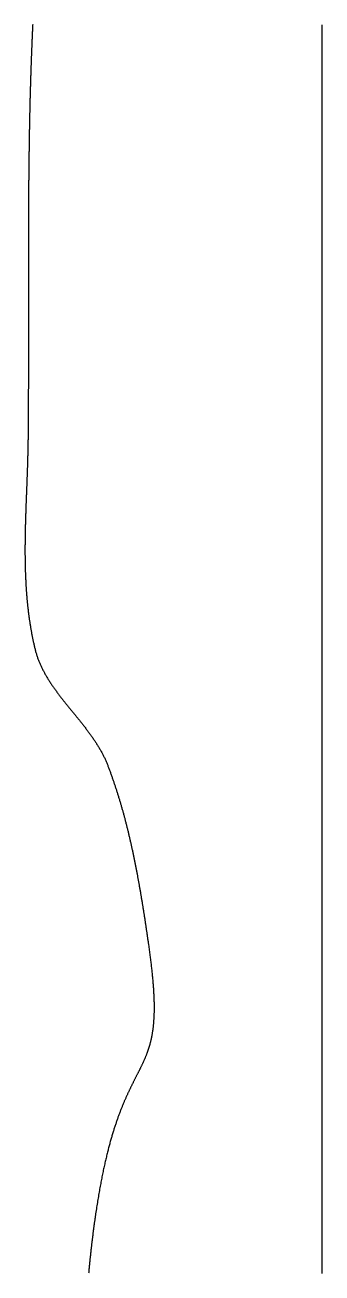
# Model space of a CAD drawing. Header units: metres. Extents: x -49 to 49, y -148 to 148.
# Drawn here: x 31.8 to 49.4, y 0 to 73.9 of the extents above; entities that cross this region are included whole.
import ezdxf

# ---------------------------------------------------------------- set-up
doc = ezdxf.new("R2010")
doc.units = ezdxf.units.M

msp = doc.modelspace()

# ---------------------------------------------------------------- linework, layer by layer
for points in [[(32.295, 73.89), (32.292, 73.84), (32.29, 73.79), (32.287, 73.74), (32.285, 73.69), (32.283, 73.64), (32.28, 73.59), (32.278, 73.54), (32.276, 73.49), (32.274, 73.44), (32.271, 73.39), (32.269, 73.34), (32.267, 73.291), (32.265, 73.241), (32.263, 73.191), (32.26, 73.141), (32.258, 73.091), (32.256, 73.041), (32.254, 72.991), (32.252, 72.941), (32.25, 72.891), (32.248, 72.841), (32.245, 72.791), (32.243, 72.741), (32.241, 72.691), (32.239, 72.641), (32.237, 72.592), (32.235, 72.542), (32.233, 72.492), (32.231, 72.442), (32.229, 72.392), (32.227, 72.342), (32.225, 72.292), (32.223, 72.242), (32.222, 72.192), (32.22, 72.142), (32.218, 72.092), (32.216, 72.042), (32.214, 71.992), (32.212, 71.942), (32.21, 71.892), (32.208, 71.842), (32.207, 71.792), (32.205, 71.743), (32.203, 71.693), (32.201, 71.643), (32.2, 71.593), (32.198, 71.543), (32.196, 71.493), (32.194, 71.443), (32.193, 71.393), (32.191, 71.343), (32.189, 71.293), (32.187, 71.243), (32.186, 71.193), (32.184, 71.143), (32.183, 71.093), (32.181, 71.043), (32.179, 70.993), (32.178, 70.943), (32.176, 70.893), (32.175, 70.843), (32.173, 70.793), (32.171, 70.743), (32.17, 70.693), (32.168, 70.643), (32.167, 70.593), (32.165, 70.544), (32.164, 70.494), (32.162, 70.444), (32.161, 70.394), (32.159, 70.344), (32.158, 70.294), (32.156, 70.244), (32.155, 70.194), (32.154, 70.144), (32.152, 70.094), (32.151, 70.044), (32.149, 69.994), (32.148, 69.944), (32.147, 69.894), (32.145, 69.844), (32.144, 69.794), (32.143, 69.744), (32.141, 69.694), (32.14, 69.644), (32.139, 69.594), (32.137, 69.544), (32.136, 69.494), (32.135, 69.444), (32.134, 69.394), (32.132, 69.344), (32.131, 69.294), (32.13, 69.244), (32.129, 69.194), (32.128, 69.144), (32.126, 69.094), (32.125, 69.044), (32.124, 68.994), (32.123, 68.944), (32.122, 68.894), (32.121, 68.844), (32.119, 68.794), (32.118, 68.744), (32.117, 68.694), (32.116, 68.644), (32.115, 68.594), (32.114, 68.544), (32.113, 68.494), (32.112, 68.444), (32.111, 68.394), (32.11, 68.344), (32.109, 68.294), (32.108, 68.244), (32.107, 68.194), (32.106, 68.144), (32.105, 68.094), (32.104, 68.044), (32.103, 67.994), (32.102, 67.944), (32.101, 67.894), (32.1, 67.844), (32.099, 67.794), (32.098, 67.744), (32.097, 67.694), (32.096, 67.644), (32.095, 67.594), (32.095, 67.544), (32.094, 67.494), (32.093, 67.444), (32.092, 67.394), (32.091, 67.344), (32.09, 67.294), (32.089, 67.244), (32.089, 67.194), (32.088, 67.144), (32.087, 67.094), (32.086, 67.044), (32.085, 66.994), (32.085, 66.944), (32.084, 66.894), (32.083, 66.844), (32.082, 66.794), (32.082, 66.744), (32.081, 66.694), (32.08, 66.644), (32.079, 66.594), (32.079, 66.544), (32.078, 66.494), (32.077, 66.444), (32.077, 66.394), (32.076, 66.344), (32.075, 66.294), (32.075, 66.244), (32.074, 66.194), (32.073, 66.144), (32.073, 66.094), (32.072, 66.044), (32.071, 65.994), (32.071, 65.944), (32.07, 65.893), (32.069, 65.843), (32.069, 65.793), (32.068, 65.743), (32.068, 65.693), (32.067, 65.643), (32.067, 65.593), (32.066, 65.543), (32.065, 65.493), (32.065, 65.443), (32.064, 65.393), (32.064, 65.343), (32.063, 65.293), (32.063, 65.243), (32.062, 65.193), (32.062, 65.143), (32.061, 65.093), (32.061, 65.043), (32.06, 64.993), (32.06, 64.943), (32.059, 64.893), (32.059, 64.843), (32.059, 64.793), (32.058, 64.743), (32.058, 64.693), (32.057, 64.643), (32.057, 64.593), (32.056, 64.543), (32.056, 64.493), (32.056, 64.443), (32.055, 64.393), (32.055, 64.342), (32.054, 64.292), (32.054, 64.242), (32.054, 64.192), (32.053, 64.142), (32.053, 64.092), (32.052, 64.042), (32.052, 63.992), (32.052, 63.942), (32.051, 63.892), (32.051, 63.842), (32.051, 63.792), (32.05, 63.742), (32.05, 63.692), (32.05, 63.642), (32.05, 63.592), (32.049, 63.542), (32.049, 63.492), (32.049, 63.442), (32.048, 63.392), (32.048, 63.342), (32.048, 63.292), (32.048, 63.242), (32.047, 63.192), (32.047, 63.141), (32.047, 63.091), (32.047, 63.041), (32.046, 62.991), (32.046, 62.941), (32.046, 62.891), (32.046, 62.841), (32.045, 62.791), (32.045, 62.741), (32.045, 62.691), (32.045, 62.641), (32.045, 62.591), (32.044, 62.541), (32.044, 62.491), (32.044, 62.441), (32.044, 62.391), (32.044, 62.341), (32.043, 62.291), (32.043, 62.241), (32.043, 62.191), (32.043, 62.141), (32.043, 62.09), (32.043, 62.04), (32.042, 61.99), (32.042, 61.94), (32.042, 61.89), (32.042, 61.84), (32.042, 61.79), (32.042, 61.74), (32.042, 61.69), (32.041, 61.64), (32.041, 61.59), (32.041, 61.54), (32.041, 61.49), (32.041, 61.44), (32.041, 61.39), (32.041, 61.34), (32.041, 61.29), (32.041, 61.24), (32.041, 61.19), (32.04, 61.139), (32.04, 61.089), (32.04, 61.039), (32.04, 60.989), (32.04, 60.939), (32.04, 60.889), (32.04, 60.839), (32.04, 60.789), (32.04, 60.739), (32.04, 60.689), (32.04, 60.639), (32.04, 60.589), (32.04, 60.539), (32.04, 60.489), (32.04, 60.439), (32.04, 60.389), (32.039, 60.339), (32.039, 60.289), (32.039, 60.239), (32.039, 60.188), (32.039, 60.138), (32.039, 60.088), (32.039, 60.038), (32.039, 59.988), (32.039, 59.938), (32.039, 59.888), (32.039, 59.838), (32.039, 59.788), (32.039, 59.738), (32.039, 59.688), (32.039, 59.638), (32.039, 59.588), (32.039, 59.538), (32.039, 59.488), (32.039, 59.438), (32.039, 59.388), (32.039, 59.338), (32.039, 59.287), (32.039, 59.237), (32.039, 59.187), (32.039, 59.137), (32.039, 59.087), (32.039, 59.037), (32.039, 58.987), (32.039, 58.937), (32.039, 58.887), (32.039, 58.837), (32.039, 58.787), (32.039, 58.737), (32.039, 58.687), (32.04, 58.637), (32.04, 58.587), (32.04, 58.537), (32.04, 58.487), (32.04, 58.437), (32.04, 58.387), (32.04, 58.336), (32.04, 58.286), (32.04, 58.236), (32.04, 58.186), (32.04, 58.136), (32.04, 58.086), (32.04, 58.036), (32.04, 57.986), (32.04, 57.936), (32.04, 57.886), (32.04, 57.836), (32.04, 57.786), (32.04, 57.736), (32.04, 57.686), (32.04, 57.636), (32.04, 57.586), (32.04, 57.536), (32.04, 57.486), (32.04, 57.436), (32.04, 57.385), (32.041, 57.335), (32.041, 57.285), (32.041, 57.235), (32.041, 57.185), (32.041, 57.135), (32.041, 57.085), (32.041, 57.035), (32.041, 56.985), (32.041, 56.935), (32.041, 56.885), (32.041, 56.835), (32.041, 56.785), (32.041, 56.735), (32.041, 56.685), (32.041, 56.635), (32.041, 56.585), (32.041, 56.535), (32.041, 56.485), (32.041, 56.435), (32.041, 56.384), (32.041, 56.334), (32.041, 56.284), (32.041, 56.234), (32.041, 56.184), (32.041, 56.134), (32.042, 56.084), (32.042, 56.034), (32.042, 55.984), (32.042, 55.934), (32.042, 55.884), (32.042, 55.834), (32.042, 55.784), (32.042, 55.734), (32.042, 55.684), (32.042, 55.634), (32.042, 55.584), (32.042, 55.534), (32.042, 55.484), (32.042, 55.434), (32.042, 55.384), (32.042, 55.334), (32.042, 55.283), (32.042, 55.233), (32.042, 55.183), (32.042, 55.133), (32.042, 55.083), (32.042, 55.033), (32.042, 54.983), (32.042, 54.933), (32.042, 54.883), (32.042, 54.833), (32.042, 54.783), (32.042, 54.733), (32.042, 54.683), (32.042, 54.633), (32.042, 54.583), (32.042, 54.533), (32.042, 54.483), (32.042, 54.433), (32.042, 54.383), (32.042, 54.333), (32.042, 54.283), (32.042, 54.233), (32.041, 54.183), (32.041, 54.133), (32.041, 54.083), (32.041, 54.033), (32.041, 53.983), (32.041, 53.932), (32.041, 53.882), (32.041, 53.832), (32.041, 53.782), (32.041, 53.732), (32.041, 53.682), (32.041, 53.632), (32.041, 53.582), (32.041, 53.532), (32.041, 53.482), (32.041, 53.432), (32.04, 53.382), (32.04, 53.332), (32.04, 53.282), (32.04, 53.232), (32.04, 53.182), (32.04, 53.132), (32.04, 53.082), (32.04, 53.032), (32.04, 52.982), (32.039, 52.932), (32.039, 52.882), (32.039, 52.832), (32.039, 52.782), (32.039, 52.732), (32.039, 52.682), (32.039, 52.632), (32.038, 52.582), (32.038, 52.532), (32.038, 52.482), (32.038, 52.432), (32.038, 52.382), (32.038, 52.332), (32.037, 52.282), (32.037, 52.232), (32.037, 52.182), (32.037, 52.132), (32.037, 52.082), (32.036, 52.032), (32.036, 51.982), (32.036, 51.932), (32.036, 51.882), (32.036, 51.832), (32.035, 51.781), (32.035, 51.731), (32.035, 51.681), (32.035, 51.631), (32.034, 51.581), (32.034, 51.531), (32.034, 51.481), (32.034, 51.431), (32.033, 51.381), (32.033, 51.331), (32.033, 51.281), (32.033, 51.231), (32.032, 51.181), (32.032, 51.131), (32.032, 51.081), (32.031, 51.031), (32.031, 50.981), (32.031, 50.931), (32.03, 50.881), (32.03, 50.831), (32.03, 50.781), (32.029, 50.731), (32.029, 50.681), (32.029, 50.631), (32.028, 50.581), (32.028, 50.531), (32.028, 50.481), (32.027, 50.431), (32.027, 50.381), (32.027, 50.331), (32.026, 50.281), (32.026, 50.231), (32.025, 50.181), (32.025, 50.131), (32.025, 50.081), (32.024, 50.031), (32.024, 49.981), (32.023, 49.931), (32.023, 49.881), (32.022, 49.831), (32.022, 49.781), (32.021, 49.732), (32.021, 49.682), (32.021, 49.632), (32.02, 49.582), (32.02, 49.532), (32.019, 49.482), (32.019, 49.432), (32.018, 49.382)], [(49.402, -0.025), (49.402, 0.025), (49.402, 0.075), (49.402, 0.125), (49.402, 0.175), (49.402, 0.225), (49.402, 0.275), (49.402, 0.325), (49.402, 0.375), (49.402, 0.425), (49.402, 0.475), (49.402, 0.525), (49.402, 0.575), (49.402, 0.625), (49.402, 0.675), (49.402, 0.725), (49.402, 0.775), (49.402, 0.825), (49.402, 0.875), (49.402, 0.925), (49.402, 0.975), (49.402, 1.025), (49.402, 1.075), (49.402, 1.125), (49.402, 1.175), (49.402, 1.225), (49.402, 1.275), (49.402, 1.325), (49.402, 1.375), (49.402, 1.425), (49.402, 1.475), (49.402, 1.525), (49.402, 1.575), (49.402, 1.625), (49.402, 1.675), (49.402, 1.725), (49.402, 1.775), (49.402, 1.825), (49.402, 1.875), (49.402, 1.925), (49.402, 1.975), (49.402, 2.025), (49.402, 2.075), (49.402, 2.125), (49.402, 2.175), (49.402, 2.225), (49.402, 2.275), (49.402, 2.325), (49.402, 2.375), (49.402, 2.425), (49.402, 2.475), (49.402, 2.525), (49.402, 2.575), (49.402, 2.625), (49.402, 2.675), (49.402, 2.725), (49.402, 2.775), (49.402, 2.825), (49.402, 2.875), (49.402, 2.925), (49.402, 2.975), (49.402, 3.025), (49.402, 3.075), (49.402, 3.125), (49.402, 3.175), (49.402, 3.225), (49.402, 3.275), (49.402, 3.325), (49.402, 3.375), (49.402, 3.425), (49.402, 3.475), (49.402, 3.525), (49.402, 3.575), (49.402, 3.625), (49.402, 3.675), (49.402, 3.725), (49.402, 3.775), (49.402, 3.825), (49.402, 3.875), (49.402, 3.925), (49.402, 3.975), (49.402, 4.025), (49.402, 4.075), (49.402, 4.125), (49.402, 4.175), (49.402, 4.225), (49.402, 4.275), (49.402, 4.325), (49.402, 4.375), (49.402, 4.425), (49.402, 4.475), (49.402, 4.525), (49.402, 4.575), (49.402, 4.625), (49.402, 4.675), (49.402, 4.725), (49.402, 4.775), (49.402, 4.825), (49.402, 4.875), (49.402, 4.925), (49.402, 4.975), (49.402, 5.025), (49.402, 5.075), (49.402, 5.125), (49.402, 5.175), (49.402, 5.225), (49.402, 5.275), (49.402, 5.325), (49.402, 5.375), (49.402, 5.425), (49.402, 5.475), (49.402, 5.525), (49.402, 5.575), (49.402, 5.625), (49.402, 5.675), (49.402, 5.725), (49.402, 5.775), (49.402, 5.825), (49.402, 5.875), (49.402, 5.925), (49.402, 5.975), (49.402, 6.025), (49.402, 6.075), (49.402, 6.125), (49.402, 6.175), (49.402, 6.225), (49.402, 6.275), (49.402, 6.325), (49.402, 6.375), (49.402, 6.425), (49.402, 6.475), (49.402, 6.525), (49.402, 6.575), (49.402, 6.625), (49.402, 6.675), (49.402, 6.725), (49.402, 6.775), (49.402, 6.825), (49.402, 6.875), (49.402, 6.925), (49.402, 6.975), (49.402, 7.025), (49.402, 7.075), (49.402, 7.125), (49.402, 7.175), (49.402, 7.225), (49.402, 7.275), (49.402, 7.325), (49.402, 7.375), (49.402, 7.425), (49.402, 7.475), (49.402, 7.525), (49.402, 7.575), (49.402, 7.625), (49.402, 7.675), (49.402, 7.725), (49.402, 7.775), (49.402, 7.825), (49.402, 7.875), (49.402, 7.925), (49.402, 7.975), (49.402, 8.025), (49.402, 8.075), (49.402, 8.125), (49.402, 8.175), (49.402, 8.225), (49.402, 8.275), (49.402, 8.325), (49.402, 8.375), (49.402, 8.425), (49.402, 8.475), (49.402, 8.525), (49.402, 8.575), (49.402, 8.625), (49.402, 8.675), (49.402, 8.725), (49.402, 8.775), (49.402, 8.825), (49.402, 8.875), (49.402, 8.926), (49.402, 8.976), (49.402, 9.026), (49.402, 9.076), (49.402, 9.126), (49.402, 9.176), (49.402, 9.226), (49.402, 9.276), (49.402, 9.326), (49.402, 9.376), (49.402, 9.426), (49.402, 9.476), (49.402, 9.526), (49.402, 9.576), (49.402, 9.626), (49.402, 9.676), (49.402, 9.726), (49.402, 9.776), (49.402, 9.826), (49.402, 9.876), (49.402, 9.926), (49.402, 9.976), (49.402, 10.026), (49.402, 10.076), (49.402, 10.126), (49.402, 10.176), (49.402, 10.226), (49.402, 10.276), (49.402, 10.326), (49.402, 10.376), (49.402, 10.426), (49.402, 10.476), (49.402, 10.526), (49.402, 10.576), (49.402, 10.626), (49.402, 10.676), (49.402, 10.726), (49.402, 10.776), (49.402, 10.826), (49.402, 10.876), (49.402, 10.926), (49.402, 10.976), (49.402, 11.026), (49.402, 11.076), (49.402, 11.126), (49.402, 11.176), (49.402, 11.226), (49.402, 11.276), (49.402, 11.326), (49.402, 11.376), (49.402, 11.426), (49.402, 11.476), (49.402, 11.526), (49.402, 11.576), (49.402, 11.626), (49.402, 11.676), (49.402, 11.726), (49.402, 11.776), (49.402, 11.826), (49.402, 11.876), (49.402, 11.926), (49.402, 11.976), (49.402, 12.026), (49.402, 12.076), (49.402, 12.126), (49.402, 12.176), (49.402, 12.226), (49.402, 12.276), (49.402, 12.326), (49.402, 12.376), (49.402, 12.426), (49.402, 12.476), (49.402, 12.526), (49.402, 12.576), (49.402, 12.626), (49.402, 12.676), (49.402, 12.726), (49.402, 12.776), (49.402, 12.826), (49.402, 12.876), (49.402, 12.926), (49.402, 12.976), (49.402, 13.026), (49.402, 13.076), (49.402, 13.126), (49.402, 13.176), (49.402, 13.226), (49.402, 13.276), (49.402, 13.326), (49.402, 13.376), (49.402, 13.426), (49.402, 13.476), (49.402, 13.526), (49.402, 13.576), (49.402, 13.626), (49.402, 13.676), (49.402, 13.726), (49.402, 13.776), (49.402, 13.826), (49.402, 13.876), (49.402, 13.926), (49.402, 13.976), (49.402, 14.026), (49.402, 14.076), (49.402, 14.126), (49.402, 14.176), (49.402, 14.226), (49.402, 14.276), (49.402, 14.326), (49.402, 14.376), (49.402, 14.426), (49.402, 14.476), (49.402, 14.526), (49.402, 14.576), (49.402, 14.626), (49.402, 14.676), (49.402, 14.726), (49.402, 14.776), (49.402, 14.826), (49.402, 14.876), (49.402, 14.926), (49.402, 14.976), (49.402, 15.026), (49.402, 15.076), (49.402, 15.126), (49.402, 15.176), (49.402, 15.226), (49.402, 15.276), (49.402, 15.326), (49.402, 15.376), (49.402, 15.426), (49.402, 15.476), (49.402, 15.526), (49.402, 15.576), (49.402, 15.626), (49.402, 15.676), (49.402, 15.726), (49.402, 15.776), (49.402, 15.826), (49.402, 15.876), (49.402, 15.926), (49.402, 15.976), (49.402, 16.026), (49.402, 16.076), (49.402, 16.126), (49.402, 16.176), (49.402, 16.226), (49.402, 16.276), (49.402, 16.326), (49.402, 16.376), (49.402, 16.426), (49.402, 16.476), (49.402, 16.526), (49.402, 16.576), (49.402, 16.626), (49.402, 16.676), (49.402, 16.726), (49.402, 16.776), (49.402, 16.826), (49.402, 16.876), (49.402, 16.926), (49.402, 16.976), (49.402, 17.026), (49.402, 17.076), (49.402, 17.126), (49.402, 17.176), (49.402, 17.226), (49.402, 17.276), (49.402, 17.326), (49.402, 17.376), (49.402, 17.426), (49.402, 17.476), (49.402, 17.526), (49.402, 17.576), (49.402, 17.626), (49.402, 17.676), (49.402, 17.726), (49.402, 17.776), (49.402, 17.826), (49.402, 17.876), (49.402, 17.926), (49.402, 17.976), (49.402, 18.026), (49.402, 18.076), (49.402, 18.126), (49.402, 18.176), (49.402, 18.226), (49.402, 18.276), (49.402, 18.326), (49.402, 18.376), (49.402, 18.426), (49.402, 18.476), (49.402, 18.526), (49.402, 18.576), (49.402, 18.626), (49.402, 18.676), (49.402, 18.726), (49.402, 18.776), (49.402, 18.826), (49.402, 18.876), (49.402, 18.926), (49.402, 18.976), (49.402, 19.026), (49.402, 19.076), (49.402, 19.126), (49.402, 19.176), (49.402, 19.226), (49.402, 19.276), (49.402, 19.326), (49.402, 19.376), (49.402, 19.426), (49.402, 19.476), (49.402, 19.526), (49.402, 19.576), (49.402, 19.626), (49.402, 19.676), (49.402, 19.726), (49.402, 19.776), (49.402, 19.826), (49.402, 19.876), (49.402, 19.926), (49.402, 19.976), (49.402, 20.026), (49.402, 20.076), (49.402, 20.126), (49.402, 20.176), (49.402, 20.226), (49.402, 20.276), (49.402, 20.326), (49.402, 20.376), (49.402, 20.426), (49.402, 20.476), (49.402, 20.526), (49.402, 20.576), (49.402, 20.626), (49.402, 20.676), (49.402, 20.726), (49.402, 20.776), (49.402, 20.826), (49.402, 20.876), (49.402, 20.926), (49.402, 20.976), (49.402, 21.026), (49.402, 21.076), (49.402, 21.126), (49.402, 21.176), (49.402, 21.226), (49.402, 21.276), (49.402, 21.326), (49.402, 21.376), (49.402, 21.426), (49.402, 21.476), (49.402, 21.526), (49.402, 21.576), (49.402, 21.626), (49.402, 21.676), (49.402, 21.726), (49.402, 21.776), (49.402, 21.826), (49.402, 21.876), (49.402, 21.926), (49.402, 21.976), (49.402, 22.026), (49.402, 22.076), (49.402, 22.126), (49.402, 22.176), (49.402, 22.226), (49.402, 22.276), (49.402, 22.326), (49.402, 22.376), (49.402, 22.426), (49.402, 22.476), (49.402, 22.526), (49.402, 22.576), (49.402, 22.626), (49.402, 22.676), (49.402, 22.726), (49.402, 22.776), (49.402, 22.826), (49.402, 22.876), (49.402, 22.926), (49.402, 22.976), (49.402, 23.026), (49.402, 23.076), (49.402, 23.126), (49.402, 23.176), (49.402, 23.226), (49.402, 23.276), (49.402, 23.326), (49.402, 23.376), (49.402, 23.426), (49.402, 23.476), (49.402, 23.526), (49.402, 23.576), (49.402, 23.626), (49.402, 23.676), (49.402, 23.726), (49.402, 23.776), (49.402, 23.826), (49.402, 23.876), (49.402, 23.926), (49.402, 23.976), (49.402, 24.026), (49.402, 24.076), (49.402, 24.126), (49.402, 24.176), (49.402, 24.226), (49.402, 24.276), (49.402, 24.326), (49.402, 24.376), (49.402, 24.426), (49.402, 24.476), (49.402, 24.526), (49.402, 24.576), (49.402, 24.626), (49.402, 24.676), (49.402, 24.726), (49.402, 24.776), (49.402, 24.826), (49.402, 24.876), (49.402, 24.926), (49.402, 24.976), (49.402, 25.026), (49.402, 25.076), (49.402, 25.126), (49.402, 25.176), (49.402, 25.226), (49.402, 25.276), (49.402, 25.326), (49.402, 25.376), (49.402, 25.426), (49.402, 25.476), (49.402, 25.526), (49.402, 25.576), (49.402, 25.626), (49.402, 25.676), (49.402, 25.726), (49.402, 25.776), (49.402, 25.826), (49.402, 25.876), (49.402, 25.926), (49.402, 25.976), (49.402, 26.026), (49.402, 26.076), (49.402, 26.126), (49.402, 26.176), (49.402, 26.226), (49.402, 26.276), (49.402, 26.326), (49.402, 26.376), (49.402, 26.426), (49.402, 26.476), (49.402, 26.526), (49.402, 26.576), (49.402, 26.626), (49.402, 26.677), (49.402, 26.727), (49.402, 26.777), (49.402, 26.827), (49.402, 26.877), (49.402, 26.927), (49.402, 26.977), (49.402, 27.027), (49.402, 27.077), (49.402, 27.127), (49.402, 27.177), (49.402, 27.227), (49.402, 27.277), (49.402, 27.327), (49.402, 27.377), (49.402, 27.427), (49.402, 27.477), (49.402, 27.527), (49.402, 27.577), (49.402, 27.627), (49.402, 27.677), (49.402, 27.727), (49.402, 27.777), (49.402, 27.827), (49.402, 27.877), (49.402, 27.927), (49.402, 27.977), (49.402, 28.027), (49.402, 28.077), (49.402, 28.127), (49.402, 28.177), (49.402, 28.227), (49.402, 28.277), (49.402, 28.327), (49.402, 28.377), (49.402, 28.427), (49.402, 28.477), (49.402, 28.527), (49.402, 28.577), (49.402, 28.627), (49.402, 28.677), (49.402, 28.727), (49.402, 28.777), (49.402, 28.827), (49.402, 28.877), (49.402, 28.927), (49.402, 28.977), (49.402, 29.027), (49.402, 29.077), (49.402, 29.127), (49.402, 29.177), (49.402, 29.227), (49.402, 29.277), (49.402, 29.327), (49.402, 29.377), (49.402, 29.427), (49.402, 29.477), (49.402, 29.527), (49.402, 29.577), (49.402, 29.627), (49.402, 29.677), (49.402, 29.727), (49.402, 29.777), (49.402, 29.827), (49.402, 29.877), (49.402, 29.927), (49.402, 29.977), (49.402, 30.027), (49.402, 30.077), (49.402, 30.127), (49.402, 30.177), (49.402, 30.227), (49.402, 30.277), (49.402, 30.327), (49.402, 30.377), (49.402, 30.427), (49.402, 30.477), (49.402, 30.527), (49.402, 30.577), (49.402, 30.627), (49.402, 30.677), (49.402, 30.727), (49.402, 30.777), (49.402, 30.827), (49.402, 30.877), (49.402, 30.927), (49.402, 30.977), (49.402, 31.027), (49.402, 31.077), (49.402, 31.127), (49.402, 31.177), (49.402, 31.227), (49.402, 31.277), (49.402, 31.327), (49.402, 31.377), (49.402, 31.427), (49.402, 31.477), (49.402, 31.527), (49.402, 31.577), (49.402, 31.627), (49.402, 31.677), (49.402, 31.727), (49.402, 31.777), (49.402, 31.827), (49.402, 31.877), (49.402, 31.927), (49.402, 31.977), (49.402, 32.027), (49.402, 32.077), (49.402, 32.127), (49.402, 32.177), (49.402, 32.227), (49.402, 32.277), (49.402, 32.327), (49.402, 32.377), (49.402, 32.427), (49.402, 32.477), (49.402, 32.527), (49.402, 32.577), (49.402, 32.627), (49.402, 32.677), (49.402, 32.727), (49.402, 32.777), (49.402, 32.827), (49.402, 32.877), (49.402, 32.927), (49.402, 32.977), (49.402, 33.027), (49.402, 33.077), (49.402, 33.127), (49.402, 33.177), (49.402, 33.227), (49.402, 33.277), (49.402, 33.327), (49.402, 33.377), (49.402, 33.427), (49.402, 33.477), (49.402, 33.527), (49.402, 33.577), (49.402, 33.627), (49.402, 33.677), (49.402, 33.727), (49.402, 33.777), (49.402, 33.827), (49.402, 33.877), (49.402, 33.927), (49.402, 33.977), (49.402, 34.027), (49.402, 34.077), (49.402, 34.127), (49.402, 34.177), (49.402, 34.227), (49.402, 34.277), (49.402, 34.327), (49.402, 34.377), (49.402, 34.427), (49.402, 34.477), (49.402, 34.527), (49.402, 34.577), (49.402, 34.627), (49.402, 34.677), (49.402, 34.727), (49.402, 34.777), (49.402, 34.827), (49.402, 34.877), (49.402, 34.927), (49.402, 34.977), (49.402, 35.027), (49.402, 35.077), (49.402, 35.127), (49.402, 35.177), (49.402, 35.227), (49.402, 35.277), (49.402, 35.327), (49.402, 35.377), (49.402, 35.427), (49.402, 35.477), (49.402, 35.527), (49.402, 35.577), (49.402, 35.627), (49.402, 35.677), (49.402, 35.727), (49.402, 35.777), (49.402, 35.827), (49.402, 35.877), (49.402, 35.927), (49.402, 35.977), (49.402, 36.027), (49.402, 36.077), (49.402, 36.127), (49.402, 36.177), (49.402, 36.227), (49.402, 36.277), (49.402, 36.327), (49.402, 36.377), (49.402, 36.427), (49.402, 36.477), (49.402, 36.527), (49.402, 36.577), (49.402, 36.627), (49.402, 36.677), (49.402, 36.727), (49.402, 36.777), (49.402, 36.827), (49.402, 36.877), (49.402, 36.927), (49.402, 36.977), (49.402, 37.027), (49.402, 37.077), (49.402, 37.127), (49.402, 37.177), (49.402, 37.227), (49.402, 37.277), (49.402, 37.327), (49.402, 37.377), (49.402, 37.427), (49.402, 37.477), (49.402, 37.527), (49.402, 37.577), (49.402, 37.627), (49.402, 37.677), (49.402, 37.727), (49.402, 37.777), (49.402, 37.827), (49.402, 37.877), (49.402, 37.927), (49.402, 37.977), (49.402, 38.027), (49.402, 38.077), (49.402, 38.127), (49.402, 38.177), (49.402, 38.227), (49.402, 38.277), (49.402, 38.327), (49.402, 38.377), (49.402, 38.427), (49.402, 38.477), (49.402, 38.527), (49.402, 38.577), (49.402, 38.627), (49.402, 38.677), (49.402, 38.727), (49.402, 38.777), (49.402, 38.827), (49.402, 38.877), (49.402, 38.927), (49.402, 38.977), (49.402, 39.027), (49.402, 39.077), (49.402, 39.127), (49.402, 39.177), (49.402, 39.227), (49.402, 39.277), (49.402, 39.327), (49.402, 39.377), (49.402, 39.427), (49.402, 39.477), (49.402, 39.527), (49.402, 39.577), (49.402, 39.627), (49.402, 39.677), (49.402, 39.727), (49.402, 39.777), (49.402, 39.827), (49.402, 39.877), (49.402, 39.927), (49.402, 39.977), (49.402, 40.027), (49.402, 40.077), (49.402, 40.127), (49.402, 40.177), (49.402, 40.227), (49.402, 40.277), (49.402, 40.327), (49.402, 40.377), (49.402, 40.427), (49.402, 40.477), (49.402, 40.527), (49.402, 40.577), (49.402, 40.627), (49.402, 40.677), (49.402, 40.727), (49.402, 40.777), (49.402, 40.827), (49.402, 40.877), (49.402, 40.927), (49.402, 40.977), (49.402, 41.027), (49.402, 41.077), (49.402, 41.127), (49.402, 41.177), (49.402, 41.227), (49.402, 41.277), (49.402, 41.327), (49.402, 41.377), (49.402, 41.427), (49.402, 41.477), (49.402, 41.527), (49.402, 41.577), (49.402, 41.627), (49.402, 41.677), (49.402, 41.727), (49.402, 41.777), (49.402, 41.827), (49.402, 41.877), (49.402, 41.927), (49.402, 41.977), (49.402, 42.027), (49.402, 42.077), (49.402, 42.127), (49.402, 42.177), (49.402, 42.227), (49.402, 42.277), (49.402, 42.327), (49.402, 42.377), (49.402, 42.427), (49.402, 42.477), (49.402, 42.527), (49.402, 42.577), (49.402, 42.627), (49.402, 42.677), (49.402, 42.727), (49.402, 42.777), (49.402, 42.827), (49.402, 42.877), (49.402, 42.927), (49.402, 42.977), (49.402, 43.027), (49.402, 43.077), (49.402, 43.127), (49.402, 43.177), (49.402, 43.227), (49.402, 43.277), (49.402, 43.327), (49.402, 43.377), (49.402, 43.427), (49.402, 43.477), (49.402, 43.527), (49.402, 43.577), (49.402, 43.627), (49.402, 43.677), (49.402, 43.727), (49.402, 43.777), (49.402, 43.827), (49.402, 43.877), (49.402, 43.927), (49.402, 43.977), (49.402, 44.027), (49.402, 44.077), (49.402, 44.127), (49.402, 44.177), (49.402, 44.227), (49.402, 44.277), (49.402, 44.327), (49.402, 44.377), (49.402, 44.427), (49.402, 44.478), (49.402, 44.528), (49.402, 44.578), (49.402, 44.628), (49.402, 44.678), (49.402, 44.728), (49.402, 44.778), (49.402, 44.828), (49.402, 44.878), (49.402, 44.928), (49.402, 44.978), (49.402, 45.028), (49.402, 45.078), (49.402, 45.128), (49.402, 45.178), (49.402, 45.228), (49.402, 45.278), (49.402, 45.328), (49.402, 45.378), (49.402, 45.428), (49.402, 45.478), (49.402, 45.528), (49.402, 45.578), (49.402, 45.628), (49.402, 45.678), (49.402, 45.728), (49.402, 45.778), (49.402, 45.828), (49.402, 45.878), (49.402, 45.928), (49.402, 45.978), (49.402, 46.028), (49.402, 46.078), (49.402, 46.128), (49.402, 46.178), (49.402, 46.228), (49.402, 46.278), (49.402, 46.328), (49.402, 46.378), (49.402, 46.428), (49.402, 46.478), (49.402, 46.528), (49.402, 46.578), (49.402, 46.628), (49.402, 46.678), (49.402, 46.728), (49.402, 46.778), (49.402, 46.828), (49.402, 46.878), (49.402, 46.928), (49.402, 46.978), (49.402, 47.028), (49.402, 47.078), (49.402, 47.128), (49.402, 47.178), (49.402, 47.228), (49.402, 47.278), (49.402, 47.328), (49.402, 47.378), (49.402, 47.428), (49.402, 47.478), (49.402, 47.528), (49.402, 47.578), (49.402, 47.628), (49.402, 47.678), (49.402, 47.728), (49.402, 47.778), (49.402, 47.828), (49.402, 47.878), (49.402, 47.928), (49.402, 47.978), (49.402, 48.028), (49.402, 48.078), (49.402, 48.128), (49.402, 48.178), (49.402, 48.228), (49.402, 48.278), (49.402, 48.328), (49.402, 48.378), (49.402, 48.428), (49.402, 48.478), (49.402, 48.528), (49.402, 48.578), (49.402, 48.628), (49.402, 48.678), (49.402, 48.728), (49.402, 48.778), (49.402, 48.828), (49.402, 48.878), (49.402, 48.928), (49.402, 48.978), (49.402, 49.028), (49.402, 49.078), (49.402, 49.128), (49.402, 49.178), (49.402, 49.228), (49.402, 49.278), (49.402, 49.328), (49.402, 49.378), (49.402, 49.428), (49.402, 49.478), (49.402, 49.528), (49.402, 49.578), (49.402, 49.628), (49.402, 49.678), (49.402, 49.728), (49.402, 49.778), (49.402, 49.828), (49.402, 49.878), (49.402, 49.928), (49.402, 49.978), (49.402, 50.028), (49.402, 50.078), (49.402, 50.128), (49.402, 50.178), (49.402, 50.228), (49.402, 50.278), (49.402, 50.328), (49.402, 50.378), (49.402, 50.428), (49.402, 50.478), (49.402, 50.528), (49.402, 50.578), (49.402, 50.628), (49.402, 50.678), (49.402, 50.728), (49.402, 50.778), (49.402, 50.828), (49.402, 50.878), (49.402, 50.928), (49.402, 50.978), (49.402, 51.028), (49.402, 51.078), (49.402, 51.128), (49.402, 51.178), (49.402, 51.228), (49.402, 51.278), (49.402, 51.328), (49.402, 51.378), (49.402, 51.428), (49.402, 51.478), (49.402, 51.528), (49.402, 51.578), (49.402, 51.628), (49.402, 51.678), (49.402, 51.728), (49.402, 51.778), (49.402, 51.828), (49.402, 51.878), (49.402, 51.928), (49.402, 51.978), (49.402, 52.028), (49.402, 52.078), (49.402, 52.128), (49.402, 52.178), (49.402, 52.228), (49.402, 52.278), (49.402, 52.328), (49.402, 52.378), (49.402, 52.428), (49.402, 52.478), (49.402, 52.528), (49.402, 52.578), (49.402, 52.628), (49.402, 52.678), (49.402, 52.728), (49.402, 52.778), (49.402, 52.828), (49.402, 52.878), (49.402, 52.928), (49.402, 52.978), (49.402, 53.028), (49.402, 53.078), (49.402, 53.128), (49.402, 53.178), (49.402, 53.228), (49.402, 53.278), (49.402, 53.328), (49.402, 53.378), (49.402, 53.428), (49.402, 53.478), (49.402, 53.528), (49.402, 53.578), (49.402, 53.628), (49.402, 53.678), (49.402, 53.728), (49.402, 53.778), (49.402, 53.828), (49.402, 53.878), (49.402, 53.928), (49.402, 53.978), (49.402, 54.028), (49.402, 54.078), (49.402, 54.128), (49.402, 54.178), (49.402, 54.228), (49.402, 54.278), (49.402, 54.328), (49.402, 54.378), (49.402, 54.428), (49.402, 54.478), (49.402, 54.528), (49.402, 54.578), (49.402, 54.628), (49.402, 54.678), (49.402, 54.728), (49.402, 54.778), (49.402, 54.828), (49.402, 54.878), (49.402, 54.928), (49.402, 54.978), (49.402, 55.028), (49.402, 55.078), (49.402, 55.128), (49.402, 55.178), (49.402, 55.228), (49.402, 55.278), (49.402, 55.328), (49.402, 55.378), (49.402, 55.428), (49.402, 55.478), (49.402, 55.528), (49.402, 55.578), (49.402, 55.628), (49.402, 55.678), (49.402, 55.728), (49.402, 55.778), (49.402, 55.828), (49.402, 55.878), (49.402, 55.928), (49.402, 55.978), (49.402, 56.028), (49.402, 56.078), (49.402, 56.128), (49.402, 56.178), (49.402, 56.228), (49.402, 56.278), (49.402, 56.328), (49.402, 56.378), (49.402, 56.428), (49.402, 56.478), (49.402, 56.528), (49.402, 56.578), (49.402, 56.628), (49.402, 56.678), (49.402, 56.728), (49.402, 56.778), (49.402, 56.828), (49.402, 56.878), (49.402, 56.928), (49.402, 56.978), (49.402, 57.028), (49.402, 57.078), (49.402, 57.128), (49.402, 57.178), (49.402, 57.228), (49.402, 57.278), (49.402, 57.328), (49.402, 57.378), (49.402, 57.428), (49.402, 57.478), (49.402, 57.528), (49.402, 57.578), (49.402, 57.628), (49.402, 57.678), (49.402, 57.728), (49.402, 57.778), (49.402, 57.828), (49.402, 57.878), (49.402, 57.928), (49.402, 57.978), (49.402, 58.028), (49.402, 58.078), (49.402, 58.128), (49.402, 58.178), (49.402, 58.228), (49.402, 58.278), (49.402, 58.328), (49.402, 58.378), (49.402, 58.428), (49.402, 58.478), (49.402, 58.528), (49.402, 58.578), (49.402, 58.628), (49.402, 58.678), (49.402, 58.728), (49.402, 58.778), (49.402, 58.828), (49.402, 58.878), (49.402, 58.928), (49.402, 58.978), (49.402, 59.028), (49.402, 59.078), (49.402, 59.128), (49.402, 59.178), (49.402, 59.228), (49.402, 59.278), (49.402, 59.328), (49.402, 59.378), (49.402, 59.428), (49.402, 59.478), (49.402, 59.528), (49.402, 59.578), (49.402, 59.628), (49.402, 59.678), (49.402, 59.728), (49.402, 59.778), (49.402, 59.828), (49.402, 59.878), (49.402, 59.928), (49.402, 59.978), (49.402, 60.028), (49.402, 60.078), (49.402, 60.128), (49.402, 60.178), (49.402, 60.228), (49.402, 60.278), (49.402, 60.328), (49.402, 60.378), (49.402, 60.428), (49.402, 60.478), (49.402, 60.528), (49.402, 60.578), (49.402, 60.628), (49.402, 60.678), (49.402, 60.728), (49.402, 60.778), (49.402, 60.828), (49.402, 60.878), (49.402, 60.928), (49.402, 60.978), (49.402, 61.028), (49.402, 61.078), (49.402, 61.128), (49.402, 61.178), (49.402, 61.228), (49.402, 61.278), (49.402, 61.328), (49.402, 61.378), (49.402, 61.428), (49.402, 61.478), (49.402, 61.528), (49.402, 61.578), (49.402, 61.628), (49.402, 61.678), (49.402, 61.728), (49.402, 61.778), (49.402, 61.828), (49.402, 61.878), (49.402, 61.928), (49.402, 61.978), (49.402, 62.028), (49.402, 62.078), (49.402, 62.128), (49.402, 62.178), (49.402, 62.229), (49.402, 62.279), (49.402, 62.329), (49.402, 62.379), (49.402, 62.429), (49.402, 62.479), (49.402, 62.529), (49.402, 62.579), (49.402, 62.629), (49.402, 62.679), (49.402, 62.729), (49.402, 62.779), (49.402, 62.829), (49.402, 62.879), (49.402, 62.929), (49.402, 62.979), (49.402, 63.029), (49.402, 63.079), (49.402, 63.129), (49.402, 63.179), (49.402, 63.229), (49.402, 63.279), (49.402, 63.329), (49.402, 63.379), (49.402, 63.429), (49.402, 63.479), (49.402, 63.529), (49.402, 63.579), (49.402, 63.629), (49.402, 63.679), (49.402, 63.729), (49.402, 63.779), (49.402, 63.829), (49.402, 63.879), (49.402, 63.929), (49.402, 63.979), (49.402, 64.029), (49.402, 64.079), (49.402, 64.129), (49.402, 64.179), (49.402, 64.229), (49.402, 64.279), (49.402, 64.329), (49.402, 64.379), (49.402, 64.429), (49.402, 64.479), (49.402, 64.529), (49.402, 64.579), (49.402, 64.629), (49.402, 64.679), (49.402, 64.729), (49.402, 64.779), (49.402, 64.829), (49.402, 64.879), (49.402, 64.929), (49.402, 64.979), (49.402, 65.029), (49.402, 65.079), (49.402, 65.129), (49.402, 65.179), (49.402, 65.229), (49.402, 65.279), (49.402, 65.329), (49.402, 65.379), (49.402, 65.429), (49.402, 65.479), (49.402, 65.529), (49.402, 65.579), (49.402, 65.629), (49.402, 65.679), (49.402, 65.729), (49.402, 65.779), (49.402, 65.829), (49.402, 65.879), (49.402, 65.929), (49.402, 65.979), (49.402, 66.029), (49.402, 66.079), (49.402, 66.129), (49.402, 66.179), (49.402, 66.229), (49.402, 66.279), (49.402, 66.329), (49.402, 66.379), (49.402, 66.429), (49.402, 66.479), (49.402, 66.529), (49.402, 66.579), (49.402, 66.629), (49.402, 66.679), (49.402, 66.729), (49.402, 66.779), (49.402, 66.829), (49.402, 66.879), (49.402, 66.929), (49.402, 66.979), (49.402, 67.029), (49.402, 67.079), (49.402, 67.129), (49.402, 67.179), (49.402, 67.229), (49.402, 67.279), (49.402, 67.329), (49.402, 67.379), (49.402, 67.429), (49.402, 67.479), (49.402, 67.529), (49.402, 67.579), (49.402, 67.629), (49.402, 67.679), (49.402, 67.729), (49.402, 67.779), (49.402, 67.829), (49.402, 67.879), (49.402, 67.929), (49.402, 67.979), (49.402, 68.029), (49.402, 68.079), (49.402, 68.129), (49.402, 68.179), (49.402, 68.229), (49.402, 68.279), (49.402, 68.329), (49.402, 68.379), (49.402, 68.429), (49.402, 68.479), (49.402, 68.529), (49.402, 68.579), (49.402, 68.629), (49.402, 68.679), (49.402, 68.729), (49.402, 68.779), (49.402, 68.829), (49.402, 68.879), (49.402, 68.929), (49.402, 68.979), (49.402, 69.029), (49.402, 69.079), (49.402, 69.129), (49.402, 69.179), (49.402, 69.229), (49.402, 69.279), (49.402, 69.329), (49.402, 69.379), (49.402, 69.429), (49.402, 69.479), (49.402, 69.529), (49.402, 69.579), (49.402, 69.629), (49.402, 69.679), (49.402, 69.729), (49.402, 69.779), (49.402, 69.829), (49.402, 69.879), (49.402, 69.929), (49.402, 69.979), (49.402, 70.029), (49.402, 70.079), (49.402, 70.129), (49.402, 70.179), (49.402, 70.229), (49.402, 70.279), (49.402, 70.329), (49.402, 70.379), (49.402, 70.429), (49.402, 70.479), (49.402, 70.529), (49.402, 70.579), (49.402, 70.629), (49.402, 70.679), (49.402, 70.729), (49.402, 70.779), (49.402, 70.829), (49.402, 70.879), (49.402, 70.929), (49.402, 70.979), (49.402, 71.029), (49.402, 71.079), (49.402, 71.129), (49.402, 71.179), (49.402, 71.229), (49.402, 71.279), (49.402, 71.329), (49.402, 71.379), (49.402, 71.429), (49.402, 71.479), (49.402, 71.529), (49.402, 71.579), (49.402, 71.629), (49.402, 71.679), (49.402, 71.729), (49.402, 71.779), (49.402, 71.829), (49.402, 71.879), (49.402, 71.929), (49.402, 71.979), (49.402, 72.029), (49.402, 72.079), (49.402, 72.129), (49.402, 72.179), (49.402, 72.229), (49.402, 72.279), (49.402, 72.329), (49.402, 72.379), (49.402, 72.429), (49.402, 72.479), (49.402, 72.529), (49.402, 72.579), (49.402, 72.629), (49.402, 72.679), (49.402, 72.729), (49.402, 72.779), (49.402, 72.829), (49.402, 72.879), (49.402, 72.929), (49.402, 72.979), (49.402, 73.029), (49.402, 73.079), (49.402, 73.129), (49.402, 73.179), (49.402, 73.229), (49.402, 73.279), (49.402, 73.329), (49.402, 73.379), (49.402, 73.429), (49.402, 73.479), (49.402, 73.529), (49.402, 73.579), (49.402, 73.629), (49.402, 73.679), (49.402, 73.729), (49.402, 73.779), (49.402, 73.829), (49.402, 73.879)], [(32.018, 49.382), (32.018, 49.332), (32.017, 49.282), (32.016, 49.232), (32.016, 49.182), (32.015, 49.132), (32.014, 49.082), (32.013, 49.032), (32.013, 48.982), (32.012, 48.933), (32.011, 48.883), (32.01, 48.833), (32.009, 48.783), (32.008, 48.733), (32.007, 48.683), (32.006, 48.633), (32.004, 48.583), (32.003, 48.533), (32.002, 48.483), (32.001, 48.433), (32, 48.383), (31.998, 48.333), (31.997, 48.283), (31.996, 48.233), (31.994, 48.182), (31.993, 48.132), (31.991, 48.082), (31.99, 48.032), (31.988, 47.982), (31.987, 47.932), (31.985, 47.882), (31.984, 47.832), (31.982, 47.782), (31.98, 47.732), (31.979, 47.681), (31.977, 47.631), (31.975, 47.581), (31.974, 47.531), (31.972, 47.481), (31.97, 47.431), (31.969, 47.38), (31.967, 47.33), (31.965, 47.28), (31.963, 47.23), (31.961, 47.18), (31.96, 47.13), (31.958, 47.079), (31.956, 47.029), (31.954, 46.979), (31.952, 46.929), (31.95, 46.878), (31.948, 46.828), (31.947, 46.778), (31.945, 46.728), (31.943, 46.678), (31.941, 46.627), (31.939, 46.577), (31.937, 46.527), (31.935, 46.477), (31.933, 46.426), (31.931, 46.376), (31.929, 46.326), (31.927, 46.276), (31.926, 46.225), (31.924, 46.175), (31.922, 46.125), (31.92, 46.075), (31.918, 46.024), (31.916, 45.974), (31.914, 45.924), (31.912, 45.873), (31.91, 45.823), (31.908, 45.773), (31.907, 45.723), (31.905, 45.672), (31.903, 45.622), (31.901, 45.572), (31.899, 45.521), (31.897, 45.471), (31.896, 45.421), (31.894, 45.371), (31.892, 45.32), (31.89, 45.27), (31.889, 45.22), (31.887, 45.169), (31.885, 45.119), (31.884, 45.069), (31.882, 45.019), (31.88, 44.968), (31.879, 44.918), (31.877, 44.868), (31.875, 44.817), (31.874, 44.767), (31.872, 44.717), (31.871, 44.667), (31.869, 44.616), (31.868, 44.566), (31.866, 44.516), (31.865, 44.465), (31.864, 44.415), (31.862, 44.365), (31.861, 44.315), (31.86, 44.264), (31.859, 44.214), (31.857, 44.164), (31.856, 44.114), (31.855, 44.063), (31.854, 44.013), (31.853, 43.963), (31.852, 43.913), (31.851, 43.862), (31.85, 43.812), (31.849, 43.762), (31.848, 43.712), (31.847, 43.662), (31.846, 43.611), (31.846, 43.561), (31.845, 43.511), (31.844, 43.461), (31.844, 43.41), (31.843, 43.36), (31.842, 43.31), (31.842, 43.26), (31.841, 43.21), (31.841, 43.16), (31.841, 43.109), (31.84, 43.059), (31.84, 43.009), (31.84, 42.959), (31.84, 42.909), (31.84, 42.859), (31.84, 42.809), (31.84, 42.758), (31.84, 42.708), (31.84, 42.658), (31.84, 42.608), (31.84, 42.558), (31.84, 42.508), (31.841, 42.458), (31.841, 42.408), (31.842, 42.358), (31.842, 42.308), (31.843, 42.258), (31.843, 42.207), (31.844, 42.157), (31.845, 42.107), (31.846, 42.057), (31.847, 42.007), (31.848, 41.957), (31.849, 41.907), (31.85, 41.857), (31.851, 41.807), (31.852, 41.757), (31.853, 41.707), (31.855, 41.658), (31.856, 41.608), (31.858, 41.558), (31.859, 41.508), (31.861, 41.458), (31.863, 41.408), (31.865, 41.358), (31.867, 41.308), (31.869, 41.258), (31.871, 41.208), (31.873, 41.159), (31.875, 41.109), (31.877, 41.059), (31.88, 41.009), (31.882, 40.959), (31.885, 40.909), (31.887, 40.86), (31.89, 40.81), (31.893, 40.76), (31.896, 40.71), (31.898, 40.661), (31.902, 40.611), (31.905, 40.561), (31.908, 40.512), (31.911, 40.462), (31.915, 40.412), (31.918, 40.363), (31.922, 40.313), (31.925, 40.263), (31.929, 40.214), (31.933, 40.164), (31.937, 40.114), (31.941, 40.065), (31.945, 40.015), (31.949, 39.966), (31.954, 39.916), (31.958, 39.867), (31.963, 39.817), (31.967, 39.768), (31.972, 39.718), (31.977, 39.669), (31.982, 39.619), (31.987, 39.57), (31.992, 39.52), (31.997, 39.471), (32.003, 39.422), (32.008, 39.372), (32.014, 39.323), (32.019, 39.273), (32.025, 39.224), (32.031, 39.175), (32.037, 39.125), (32.043, 39.076), (32.049, 39.027), (32.056, 38.978), (32.062, 38.928), (32.069, 38.879), (32.075, 38.83), (32.082, 38.781), (32.089, 38.732), (32.096, 38.683), (32.103, 38.633), (32.11, 38.584), (32.118, 38.535), (32.125, 38.486), (32.133, 38.437), (32.141, 38.388), (32.149, 38.339), (32.157, 38.29), (32.165, 38.241), (32.173, 38.192), (32.181, 38.143), (32.19, 38.094), (32.198, 38.045), (32.207, 37.996), (32.216, 37.947), (32.225, 37.899), (32.234, 37.85), (32.243, 37.801), (32.253, 37.752), (32.262, 37.703), (32.272, 37.655), (32.282, 37.606), (32.292, 37.557), (32.302, 37.508), (32.312, 37.46), (32.322, 37.411), (32.333, 37.362), (32.343, 37.314), (32.354, 37.265), (32.365, 37.217), (32.376, 37.168), (32.387, 37.12), (32.398, 37.071), (32.41, 37.023), (32.421, 36.974), (32.433, 36.926)], [(32.433, 36.926), (32.445, 36.877), (32.458, 36.829), (32.47, 36.782), (32.484, 36.734), (32.498, 36.687), (32.512, 36.639), (32.527, 36.592), (32.542, 36.545), (32.557, 36.499), (32.573, 36.452), (32.589, 36.406), (32.606, 36.36), (32.623, 36.314), (32.641, 36.268), (32.659, 36.222), (32.677, 36.177), (32.696, 36.132), (32.715, 36.087), (32.734, 36.042), (32.754, 35.997), (32.774, 35.952), (32.795, 35.908), (32.816, 35.863), (32.837, 35.819), (32.858, 35.775), (32.88, 35.731), (32.902, 35.687), (32.925, 35.644), (32.948, 35.6), (32.971, 35.557), (32.994, 35.514), (33.018, 35.471), (33.042, 35.428), (33.067, 35.385), (33.091, 35.342), (33.116, 35.3), (33.141, 35.257), (33.167, 35.215), (33.193, 35.172), (33.218, 35.13), (33.245, 35.088), (33.271, 35.046), (33.298, 35.005), (33.325, 34.963), (33.352, 34.921), (33.379, 34.88), (33.407, 34.838), (33.435, 34.797), (33.463, 34.756), (33.491, 34.715), (33.52, 34.674), (33.549, 34.633), (33.577, 34.592), (33.606, 34.551), (33.636, 34.51), (33.665, 34.47), (33.695, 34.429), (33.724, 34.388), (33.754, 34.348), (33.784, 34.308), (33.815, 34.267), (33.845, 34.227), (33.875, 34.187), (33.906, 34.147), (33.937, 34.106), (33.968, 34.066), (33.999, 34.026), (34.03, 33.986), (34.061, 33.947), (34.092, 33.907), (34.124, 33.867), (34.155, 33.827), (34.187, 33.787), (34.219, 33.748), (34.25, 33.708), (34.282, 33.668), (34.314, 33.628), (34.346, 33.589), (34.378, 33.549), (34.41, 33.51), (34.442, 33.47), (34.474, 33.43), (34.506, 33.391), (34.539, 33.351), (34.571, 33.312), (34.603, 33.272), (34.635, 33.233), (34.668, 33.193), (34.7, 33.154), (34.732, 33.114), (34.764, 33.075), (34.797, 33.035), (34.829, 32.995), (34.861, 32.956), (34.893, 32.916), (34.925, 32.876), (34.957, 32.837), (34.99, 32.797), (35.022, 32.757), (35.054, 32.718), (35.085, 32.678), (35.117, 32.638), (35.149, 32.598), (35.181, 32.558), (35.212, 32.518), (35.244, 32.478), (35.275, 32.438), (35.307, 32.398), (35.338, 32.358), (35.369, 32.318), (35.4, 32.278), (35.431, 32.238), (35.462, 32.197), (35.492, 32.157), (35.523, 32.116), (35.553, 32.076), (35.583, 32.035), (35.613, 31.995), (35.643, 31.954), (35.673, 31.913), (35.703, 31.872), (35.732, 31.831), (35.762, 31.79), (35.791, 31.749), (35.819, 31.708), (35.848, 31.666), (35.877, 31.625), (35.905, 31.583), (35.933, 31.542), (35.961, 31.5), (35.989, 31.458), (36.016, 31.416), (36.043, 31.374), (36.07, 31.332), (36.097, 31.29), (36.124, 31.247), (36.15, 31.205), (36.176, 31.162), (36.202, 31.12), (36.227, 31.077), (36.252, 31.034), (36.277, 30.991), (36.302, 30.947), (36.327, 30.904), (36.351, 30.861), (36.374, 30.817), (36.398, 30.773), (36.421, 30.729), (36.444, 30.685), (36.467, 30.641), (36.489, 30.597), (36.511, 30.552), (36.532, 30.507), (36.554, 30.463), (36.575, 30.418), (36.595, 30.372), (36.615, 30.327), (36.635, 30.282), (36.655, 30.236), (36.674, 30.19), (36.693, 30.144), (36.711, 30.098), (36.729, 30.052)], [(36.729, 30.052), (36.747, 30.005), (36.765, 29.958), (36.782, 29.912), (36.8, 29.865), (36.817, 29.818), (36.835, 29.771), (36.852, 29.724), (36.869, 29.677), (36.887, 29.63), (36.904, 29.584), (36.921, 29.537), (36.937, 29.49), (36.954, 29.443), (36.971, 29.395), (36.988, 29.348), (37.004, 29.301), (37.021, 29.254), (37.037, 29.207), (37.053, 29.16), (37.07, 29.113), (37.086, 29.065), (37.102, 29.018), (37.118, 28.971), (37.134, 28.923), (37.15, 28.876), (37.165, 28.829), (37.181, 28.781), (37.197, 28.734), (37.212, 28.686), (37.227, 28.639), (37.243, 28.591), (37.258, 28.544), (37.273, 28.496), (37.288, 28.448), (37.303, 28.401), (37.318, 28.353), (37.333, 28.305), (37.348, 28.258), (37.363, 28.21), (37.378, 28.162), (37.392, 28.114), (37.407, 28.067), (37.421, 28.019), (37.435, 27.971), (37.45, 27.923), (37.464, 27.875), (37.478, 27.827), (37.492, 27.779), (37.506, 27.731), (37.52, 27.683), (37.534, 27.635), (37.548, 27.587), (37.562, 27.539), (37.575, 27.491), (37.589, 27.443), (37.602, 27.395), (37.616, 27.347), (37.629, 27.299), (37.642, 27.25), (37.656, 27.202), (37.669, 27.154), (37.682, 27.106), (37.695, 27.057), (37.708, 27.009), (37.721, 26.961), (37.734, 26.912), (37.747, 26.864), (37.759, 26.816), (37.772, 26.767), (37.785, 26.719), (37.797, 26.67), (37.81, 26.622), (37.822, 26.574), (37.834, 26.525), (37.847, 26.476), (37.859, 26.428), (37.871, 26.379), (37.883, 26.331), (37.895, 26.282), (37.907, 26.234), (37.919, 26.185), (37.931, 26.136), (37.943, 26.088), (37.954, 26.039), (37.966, 25.99), (37.978, 25.942), (37.989, 25.893), (38.001, 25.844), (38.012, 25.795), (38.023, 25.747), (38.035, 25.698), (38.046, 25.649), (38.057, 25.6), (38.068, 25.551), (38.08, 25.503), (38.091, 25.454), (38.102, 25.405), (38.113, 25.356), (38.123, 25.307), (38.134, 25.258), (38.145, 25.209), (38.156, 25.16), (38.167, 25.111), (38.177, 25.062), (38.188, 25.013), (38.198, 24.964), (38.209, 24.915), (38.219, 24.866), (38.23, 24.817), (38.24, 24.768), (38.25, 24.719), (38.26, 24.67), (38.271, 24.621), (38.281, 24.572), (38.291, 24.522), (38.301, 24.473), (38.311, 24.424), (38.321, 24.375), (38.331, 24.326), (38.341, 24.277), (38.35, 24.227), (38.36, 24.178), (38.37, 24.129), (38.38, 24.08), (38.389, 24.031), (38.399, 23.981), (38.408, 23.932), (38.418, 23.883), (38.427, 23.833), (38.437, 23.784), (38.446, 23.735), (38.455, 23.686), (38.465, 23.636), (38.474, 23.587), (38.483, 23.538), (38.492, 23.488), (38.502, 23.439), (38.511, 23.39), (38.52, 23.34), (38.529, 23.291), (38.538, 23.241), (38.547, 23.192), (38.556, 23.143), (38.564, 23.093), (38.573, 23.044), (38.582, 22.994), (38.591, 22.945), (38.6, 22.896), (38.608, 22.846), (38.617, 22.797), (38.625, 22.747), (38.634, 22.698), (38.643, 22.648), (38.651, 22.599), (38.66, 22.549), (38.668, 22.5), (38.676, 22.45), (38.685, 22.401), (38.693, 22.351), (38.702, 22.302), (38.71, 22.252), (38.718, 22.203), (38.726, 22.153), (38.735, 22.104), (38.743, 22.054), (38.751, 22.005), (38.759, 21.955), (38.767, 21.906), (38.775, 21.856), (38.783, 21.807), (38.791, 21.757), (38.799, 21.708), (38.807, 21.658), (38.815, 21.609), (38.823, 21.559), (38.831, 21.51), (38.839, 21.46), (38.846, 21.411), (38.854, 21.361), (38.862, 21.311), (38.87, 21.262), (38.877, 21.212), (38.885, 21.163), (38.893, 21.113), (38.9, 21.064), (38.908, 21.014), (38.916, 20.965), (38.923, 20.915), (38.931, 20.866), (38.938, 20.816), (38.946, 20.766), (38.953, 20.717), (38.961, 20.667), (38.968, 20.618), (38.976, 20.568), (38.983, 20.519), (38.991, 20.469), (38.998, 20.42), (39.006, 20.37), (39.013, 20.321), (39.02, 20.271), (39.028, 20.222), (39.035, 20.172), (39.042, 20.122), (39.05, 20.073), (39.057, 20.023), (39.064, 19.974), (39.071, 19.924), (39.079, 19.875), (39.086, 19.825), (39.093, 19.776), (39.1, 19.726), (39.107, 19.677), (39.114, 19.627), (39.122, 19.578), (39.129, 19.529), (39.136, 19.479), (39.143, 19.43)], [(39.143, 19.43), (39.155, 19.348), (39.166, 19.268), (39.177, 19.188), (39.188, 19.109), (39.199, 19.031), (39.209, 18.953), (39.22, 18.876), (39.23, 18.8), (39.24, 18.724), (39.249, 18.649), (39.259, 18.575), (39.268, 18.501), (39.277, 18.428), (39.285, 18.355), (39.294, 18.283), (39.302, 18.212), (39.31, 18.142), (39.318, 18.072), (39.326, 18.002), (39.334, 17.934), (39.341, 17.866), (39.348, 17.798), (39.355, 17.731), (39.361, 17.665), (39.368, 17.599), (39.374, 17.534), (39.38, 17.47), (39.386, 17.406), (39.392, 17.342), (39.397, 17.28), (39.402, 17.217), (39.407, 17.156), (39.412, 17.095), (39.417, 17.034), (39.421, 16.974), (39.425, 16.914), (39.43, 16.855), (39.433, 16.797), (39.437, 16.739), (39.441, 16.682), (39.444, 16.625), (39.447, 16.569), (39.45, 16.513), (39.453, 16.458), (39.455, 16.403), (39.457, 16.348), (39.46, 16.295), (39.462, 16.241), (39.463, 16.188), (39.465, 16.136), (39.466, 16.084), (39.468, 16.033), (39.469, 15.982), (39.47, 15.931), (39.47, 15.881), (39.471, 15.832), (39.471, 15.782), (39.471, 15.734), (39.471, 15.685), (39.471, 15.638), (39.471, 15.59), (39.47, 15.543), (39.47, 15.497), (39.469, 15.451), (39.468, 15.405), (39.467, 15.36), (39.465, 15.315), (39.464, 15.27), (39.462, 15.226), (39.46, 15.182), (39.458, 15.139), (39.456, 15.096), (39.454, 15.053), (39.451, 15.011), (39.448, 14.969), (39.446, 14.928), (39.443, 14.886), (39.439, 14.846), (39.436, 14.805), (39.433, 14.765), (39.429, 14.725), (39.425, 14.686), (39.421, 14.647), (39.417, 14.608), (39.413, 14.57), (39.409, 14.531), (39.404, 14.494), (39.399, 14.456), (39.395, 14.419), (39.39, 14.382), (39.385, 14.345), (39.379, 14.309), (39.374, 14.273), (39.368, 14.237), (39.363, 14.202), (39.357, 14.166), (39.351, 14.131), (39.345, 14.097), (39.338, 14.062), (39.332, 14.028), (39.326, 13.994), (39.319, 13.96), (39.312, 13.927), (39.305, 13.894), (39.298, 13.861), (39.291, 13.828), (39.283, 13.795), (39.276, 13.763), (39.268, 13.731), (39.261, 13.699), (39.253, 13.667), (39.245, 13.636), (39.237, 13.605), (39.229, 13.573), (39.22, 13.543), (39.212, 13.512), (39.203, 13.481), (39.194, 13.451), (39.186, 13.421), (39.177, 13.39), (39.167, 13.361), (39.158, 13.331), (39.149, 13.301), (39.14, 13.272), (39.13, 13.242), (39.12, 13.213), (39.111, 13.184), (39.101, 13.155), (39.091, 13.126), (39.08, 13.098), (39.07, 13.069), (39.06, 13.041), (39.049, 13.012), (39.039, 12.984), (39.028, 12.956), (39.017, 12.928), (39.007, 12.9), (38.996, 12.872), (38.985, 12.844), (38.973, 12.816), (38.962, 12.788), (38.951, 12.761), (38.939, 12.733), (38.928, 12.706), (38.916, 12.678), (38.904, 12.651), (38.892, 12.623), (38.88, 12.596), (38.868, 12.569), (38.856, 12.541), (38.844, 12.514), (38.832, 12.487), (38.819, 12.459), (38.807, 12.432), (38.794, 12.405), (38.781, 12.378), (38.768, 12.351), (38.756, 12.323), (38.743, 12.296), (38.73, 12.269), (38.716, 12.241), (38.703, 12.214), (38.69, 12.187), (38.677, 12.159), (38.663, 12.132), (38.65, 12.104), (38.636, 12.077), (38.622, 12.049), (38.609, 12.022), (38.595, 11.994), (38.581, 11.966), (38.567, 11.938), (38.553, 11.91), (38.539, 11.882), (38.524, 11.854), (38.51, 11.826), (38.496, 11.798), (38.481, 11.769), (38.467, 11.741), (38.452, 11.712), (38.438, 11.684), (38.423, 11.655), (38.408, 11.626), (38.394, 11.597), (38.379, 11.568), (38.364, 11.538), (38.349, 11.509), (38.334, 11.479), (38.319, 11.449), (38.304, 11.419), (38.288, 11.389), (38.273, 11.359), (38.258, 11.329), (38.242, 11.298), (38.227, 11.267), (38.211, 11.236), (38.196, 11.205), (38.18, 11.174), (38.165, 11.143), (38.149, 11.111), (38.133, 11.079), (38.117, 11.047), (38.102, 11.014), (38.086, 10.982), (38.07, 10.949), (38.054, 10.916), (38.038, 10.883), (38.022, 10.849), (38.006, 10.816), (37.99, 10.782), (37.973, 10.748), (37.957, 10.713), (37.941, 10.678), (37.925, 10.644), (37.908, 10.608), (37.892, 10.573), (37.876, 10.537), (37.859, 10.501), (37.843, 10.465), (37.826, 10.428), (37.81, 10.391), (37.793, 10.354), (37.777, 10.316), (37.76, 10.278), (37.744, 10.24), (37.727, 10.202), (37.71, 10.163), (37.694, 10.124), (37.677, 10.085), (37.66, 10.045), (37.643, 10.005), (37.627, 9.964), (37.61, 9.923), (37.593, 9.882), (37.576, 9.841), (37.559, 9.799), (37.543, 9.757), (37.526, 9.714), (37.509, 9.671), (37.492, 9.628), (37.475, 9.584), (37.458, 9.54), (37.441, 9.495), (37.424, 9.45), (37.407, 9.405), (37.39, 9.359), (37.373, 9.313), (37.356, 9.267), (37.339, 9.22), (37.322, 9.172), (37.305, 9.124), (37.288, 9.076), (37.271, 9.027), (37.255, 8.978), (37.238, 8.929), (37.221, 8.879), (37.204, 8.828), (37.187, 8.777), (37.17, 8.726), (37.153, 8.674), (37.136, 8.621), (37.119, 8.569), (37.102, 8.515), (37.085, 8.461), (37.068, 8.407), (37.051, 8.352), (37.034, 8.297), (37.017, 8.241), (37, 8.185), (36.983, 8.128), (36.967, 8.071), (36.95, 8.013), (36.933, 7.954), (36.916, 7.895), (36.899, 7.836), (36.883, 7.776), (36.866, 7.715), (36.849, 7.654), (36.832, 7.592), (36.816, 7.53), (36.799, 7.467), (36.782, 7.404), (36.766, 7.34), (36.749, 7.276), (36.733, 7.21), (36.716, 7.145), (36.7, 7.078), (36.683, 7.012), (36.667, 6.944), (36.65, 6.876), (36.634, 6.807), (36.618, 6.738), (36.601, 6.668), (36.585, 6.597), (36.569, 6.526), (36.553, 6.454), (36.536, 6.382), (36.52, 6.309), (36.504, 6.235), (36.488, 6.161), (36.472, 6.086), (36.456, 6.01), (36.44, 5.934), (36.425, 5.857), (36.409, 5.779), (36.393, 5.7), (36.377, 5.621), (36.362, 5.542), (36.346, 5.461), (36.33, 5.38), (36.315, 5.298), (36.299, 5.216), (36.284, 5.132), (36.269, 5.048), (36.253, 4.964), (36.238, 4.878), (36.223, 4.792), (36.208, 4.705), (36.193, 4.618), (36.178, 4.529), (36.163, 4.44), (36.148, 4.35), (36.133, 4.26), (36.118, 4.168), (36.103, 4.076), (36.089, 3.983), (36.074, 3.89), (36.059, 3.795), (36.045, 3.7), (36.031, 3.604), (36.016, 3.507), (36.002, 3.41)], [(36.002, 3.41), (35.995, 3.36), (35.988, 3.311), (35.981, 3.261), (35.974, 3.212), (35.967, 3.162), (35.96, 3.113), (35.953, 3.063), (35.946, 3.014), (35.939, 2.964), (35.932, 2.915), (35.926, 2.865), (35.919, 2.816), (35.912, 2.766), (35.906, 2.716), (35.899, 2.667), (35.892, 2.617), (35.886, 2.568), (35.88, 2.518), (35.873, 2.469), (35.867, 2.419), (35.86, 2.37), (35.854, 2.32), (35.848, 2.27), (35.842, 2.221), (35.835, 2.171), (35.829, 2.122), (35.823, 2.072), (35.817, 2.022), (35.811, 1.973), (35.805, 1.923), (35.799, 1.874), (35.793, 1.824), (35.787, 1.774), (35.782, 1.725), (35.776, 1.675), (35.77, 1.625), (35.764, 1.576), (35.759, 1.526), (35.753, 1.476), (35.747, 1.427), (35.742, 1.377), (35.736, 1.327), (35.731, 1.278), (35.725, 1.228), (35.72, 1.178), (35.714, 1.129), (35.709, 1.079), (35.704, 1.029), (35.699, 0.98), (35.693, 0.93), (35.688, 0.88), (35.683, 0.831), (35.678, 0.781), (35.673, 0.731), (35.668, 0.681), (35.663, 0.632), (35.658, 0.582), (35.653, 0.532), (35.648, 0.483), (35.643, 0.433), (35.638, 0.383), (35.633, 0.333), (35.628, 0.284), (35.624, 0.234), (35.619, 0.184), (35.614, 0.134), (35.61, 0.085), (35.605, 0.035), (35.6, -0.015)]]:
    msp.add_lwpolyline(points)

doc.saveas('drawing.dxf')
